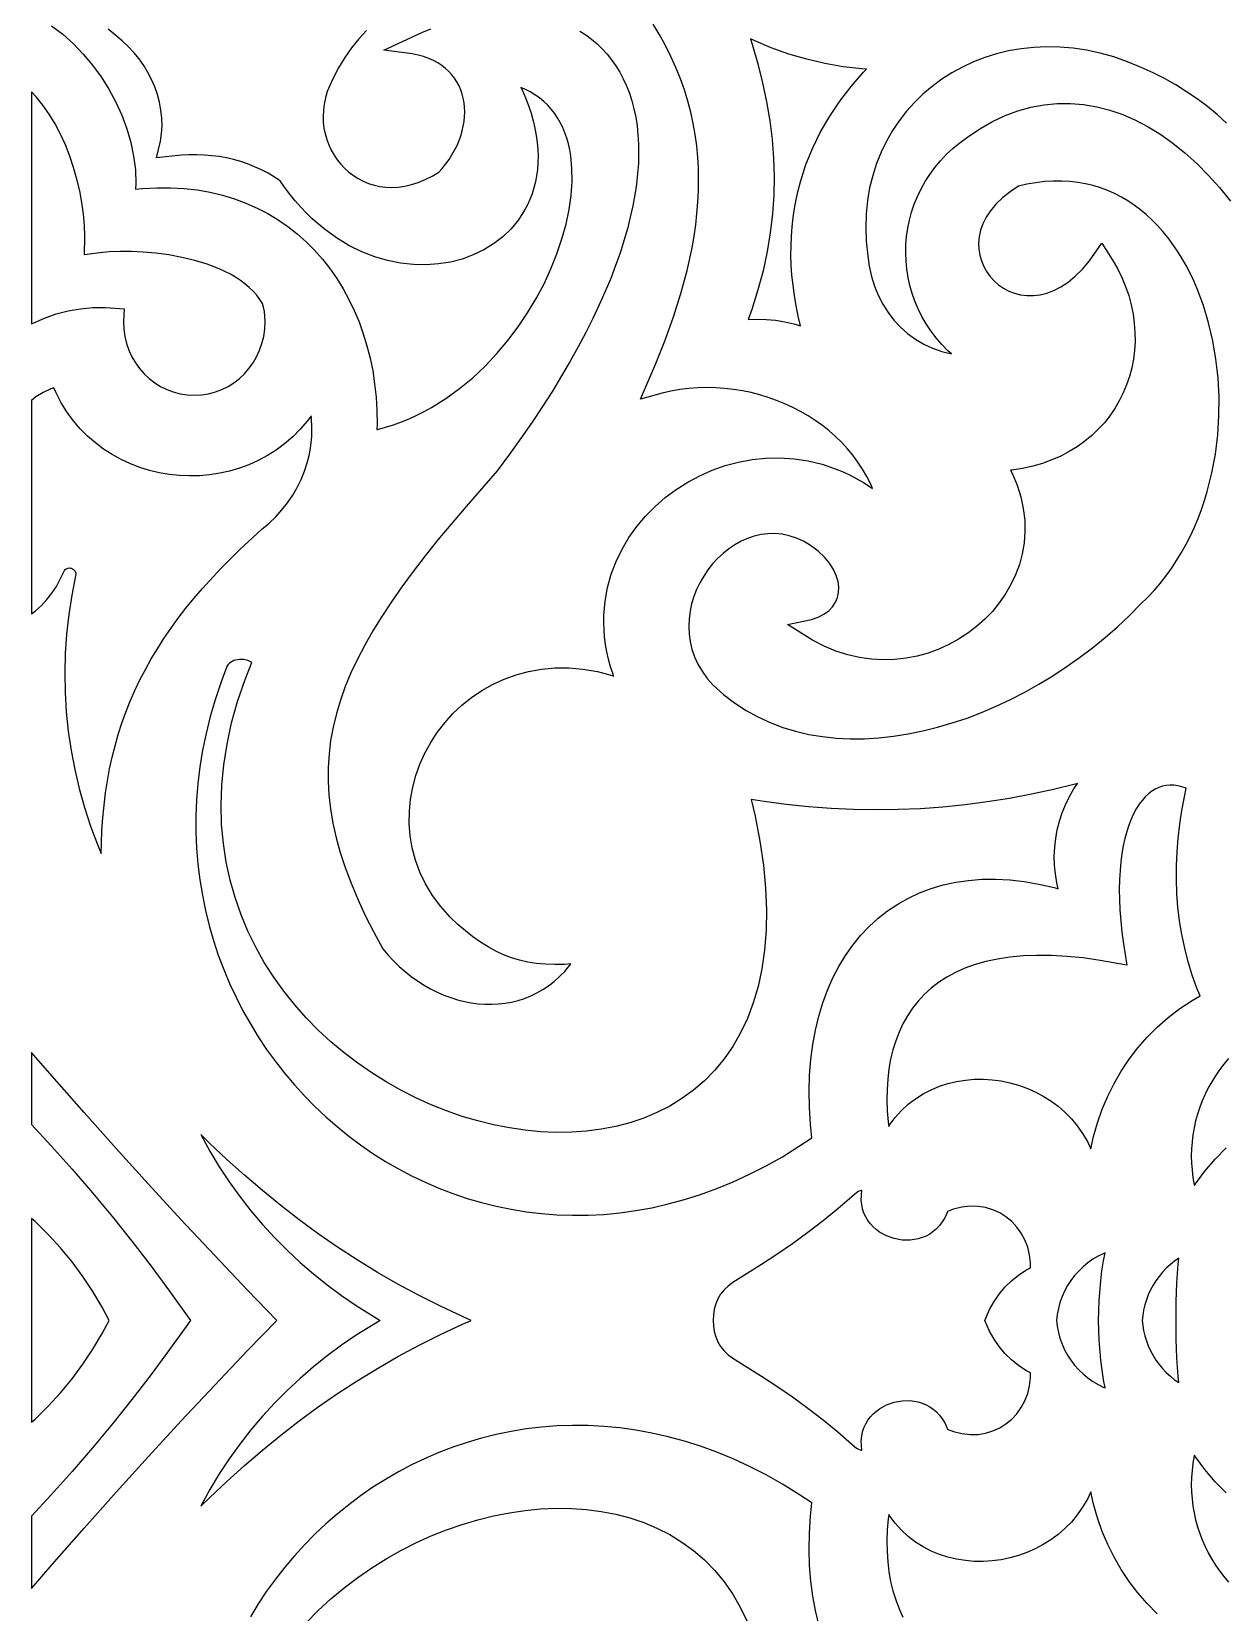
# Model space of a CAD drawing. Extents: x -375 to 375, y -1025 to 1025.
# Drawn here: x -265 to -207.8, y 19.9 to 95.6 of the extents above; entities that cross this region are included whole.
import ezdxf

# ---------------------------------------------------------------- set-up
doc = ezdxf.new("R2010")
doc.units = 0
doc.layers.add('LAYER_10', color=1, linetype='CONTINUOUS')

msp = doc.modelspace()

# ---------------------------------------------------------------- linework, layer by layer
at = {"layer": 'LAYER_10'}
for points in [[(-264.038, 95.895), (-263.505, 95.485), (-262.999, 95.03), (-262.524, 94.534), (-262.08, 94.003), (-261.672, 93.44), (-261.301, 92.85), (-260.971, 92.238), (-260.685, 91.607), (-260.444, 90.963), (-260.253, 90.308), (-260.114, 89.649), (-260.031, 88.988), (-260.007, 88.335), (-260.017, 88.064), (-259.687, 88.1), (-259.006, 88.138), (-258.341, 88.139), (-257.694, 88.103), (-257.064, 88.03), (-256.453, 87.923), (-255.86, 87.782), (-255.287, 87.608), (-254.733, 87.401), (-254.199, 87.164), (-253.686, 86.896), (-253.195, 86.599), (-252.725, 86.274), (-252.278, 85.922), (-251.853, 85.544), (-251.451, 85.141), (-251.073, 84.714), (-250.718, 84.265), (-250.388, 83.793), (-250.083, 83.301), (-249.803, 82.79), (-249.548, 82.26), (-249.319, 81.712), (-249.116, 81.147), (-248.939, 80.568), (-248.79, 79.973), (-248.667, 79.365), (-248.572, 78.745), (-248.505, 78.113), (-248.466, 77.47), (-248.455, 76.818), (-248.463, 76.558), (-248.439, 76.563), (-248.051, 76.667), (-247.669, 76.787), (-247.292, 76.924), (-246.922, 77.075), (-246.557, 77.242), (-246.198, 77.422), (-245.849, 77.615), (-245.162, 78.044), (-244.506, 78.52), (-243.879, 79.04), (-243.284, 79.6), (-242.722, 80.195), (-242.194, 80.821), (-241.702, 81.473), (-241.249, 82.147), (-240.834, 82.839), (-240.461, 83.542), (-240.13, 84.254), (-239.843, 84.969), (-239.602, 85.683), (-239.408, 86.39), (-239.262, 87.087), (-239.165, 87.768), (-239.12, 88.428), (-239.126, 89.062), (-239.185, 89.671), (-239.234, 89.957), (-239.296, 90.237), (-239.372, 90.508), (-239.462, 90.768), (-239.565, 91.018), (-239.682, 91.256), (-239.812, 91.484), (-239.956, 91.699), (-240.115, 91.902), (-240.287, 92.094), (-240.475, 92.272), (-240.677, 92.438), (-240.895, 92.59), (-241.129, 92.729), (-241.379, 92.854), (-241.57, 92.932), (-241.515, 92.82), (-241.351, 92.442), (-241.207, 92.07), (-241.084, 91.704), (-240.98, 91.344), (-240.896, 90.991), (-240.831, 90.644), (-240.784, 90.303), (-240.756, 89.969), (-240.745, 89.643), (-240.752, 89.323), (-240.777, 89.012), (-240.818, 88.708), (-240.875, 88.413), (-240.948, 88.126), (-241.037, 87.848), (-241.14, 87.579), (-241.258, 87.32), (-241.391, 87.066), (-241.691, 86.601), (-242.043, 86.175), (-242.439, 85.792), (-242.875, 85.454), (-243.348, 85.162), (-243.852, 84.919), (-244.384, 84.724), (-244.94, 84.58), (-245.517, 84.486), (-246.11, 84.445), (-246.715, 84.458), (-247.33, 84.526), (-247.95, 84.651), (-248.571, 84.833), (-249.189, 85.074), (-249.802, 85.375), (-250.404, 85.738), (-250.992, 86.163), (-251.56, 86.651), (-251.84, 86.922), (-252.111, 87.207), (-252.376, 87.509), (-252.634, 87.828), (-252.885, 88.164), (-253.091, 88.462), (-253.361, 88.64), (-253.677, 88.826), (-253.998, 88.994), (-254.323, 89.143), (-254.653, 89.274), (-254.986, 89.388), (-255.325, 89.484), (-255.667, 89.563), (-256.014, 89.625), (-256.366, 89.671), (-256.723, 89.701), (-257.084, 89.714), (-257.45, 89.712), (-257.818, 89.694), (-259.01, 89.566), (-258.823, 90.368), (-258.771, 90.736), (-258.751, 91.108), (-258.762, 91.483), (-258.804, 91.857), (-258.874, 92.229), (-258.973, 92.598), (-259.1, 92.96), (-259.252, 93.315), (-259.429, 93.66), (-259.631, 93.993), (-259.855, 94.311), (-260.102, 94.614), (-260.368, 94.899), (-260.654, 95.164), (-260.971, 95.417), (-261.335, 95.728)], [(-248.963, 95.667), (-249.332, 95.262), (-249.678, 94.829), (-250.001, 94.365), (-250.299, 93.873), (-250.573, 93.345), (-250.722, 93.039), (-250.839, 92.74), (-250.929, 92.441), (-250.992, 92.144), (-251.029, 91.849), (-251.042, 91.557), (-251.031, 91.27), (-250.998, 90.988), (-250.942, 90.712), (-250.866, 90.445), (-250.769, 90.186), (-250.652, 89.937), (-250.517, 89.699), (-250.364, 89.474), (-250.194, 89.262), (-250.008, 89.065), (-249.807, 88.885), (-249.592, 88.721), (-249.363, 88.576), (-249.121, 88.45), (-248.868, 88.345), (-248.603, 88.262), (-248.328, 88.201), (-248.043, 88.165), (-247.749, 88.154), (-247.445, 88.169), (-247.134, 88.213), (-246.815, 88.286), (-246.489, 88.39), (-246.156, 88.526), (-245.818, 88.697), (-245.504, 88.886), (-245.341, 89.064), (-245.169, 89.273), (-245.012, 89.489), (-244.87, 89.709), (-244.742, 89.934), (-244.629, 90.161), (-244.532, 90.391), (-244.449, 90.622), (-244.382, 90.853), (-244.329, 91.085), (-244.292, 91.315), (-244.269, 91.543), (-244.262, 91.768), (-244.27, 91.989), (-244.292, 92.206), (-244.33, 92.418), (-244.383, 92.624), (-244.45, 92.823), (-244.533, 93.015), (-244.63, 93.2), (-244.743, 93.376), (-244.87, 93.543), (-245.014, 93.701), (-245.173, 93.849), (-245.349, 93.986), (-245.542, 94.112), (-245.752, 94.226), (-245.98, 94.327), (-246.226, 94.414), (-246.49, 94.486), (-246.773, 94.542), (-248.137, 94.72), (-246.311, 95.57), (-245.877, 95.747)], [(-238.745, 95.638), (-238.459, 95.453), (-238.184, 95.251), (-237.923, 95.03), (-237.676, 94.793), (-237.443, 94.538), (-237.225, 94.266), (-237.023, 93.978), (-236.836, 93.673), (-236.665, 93.352), (-236.511, 93.015), (-236.375, 92.663), (-236.256, 92.295), (-236.155, 91.911), (-236.072, 91.513), (-236.008, 91.099), (-235.963, 90.671), (-235.938, 90.228), (-235.932, 89.77), (-235.946, 89.298), (-235.98, 88.812), (-236.035, 88.311), (-236.112, 87.796), (-236.21, 87.267), (-236.33, 86.724), (-236.472, 86.166), (-236.636, 85.595), (-236.824, 85.01), (-237.036, 84.41), (-237.271, 83.797), (-237.53, 83.171), (-237.815, 82.53), (-238.124, 81.876), (-238.459, 81.208), (-238.82, 80.526), (-239.207, 79.831), (-239.621, 79.123), (-240.063, 78.401), (-240.532, 77.666), (-241.029, 76.918), (-241.554, 76.156), (-242.109, 75.381), (-242.699, 74.586), (-244.198, 72.882), (-245.539, 71.281), (-246.153, 70.513), (-246.73, 69.763), (-247.27, 69.03), (-247.771, 68.312), (-248.235, 67.609), (-248.66, 66.919), (-249.047, 66.239), (-249.395, 65.57), (-249.705, 64.909), (-249.977, 64.255), (-250.21, 63.606), (-250.405, 62.961), (-250.561, 62.317), (-250.679, 61.674), (-250.758, 61.029), (-250.798, 60.38), (-250.8, 59.726), (-250.762, 59.064), (-250.686, 58.394), (-250.569, 57.712), (-250.413, 57.017), (-250.216, 56.309), (-249.979, 55.584), (-249.7, 54.841), (-249.381, 54.08), (-249.019, 53.298), (-248.615, 52.494), (-248.183, 51.692), (-247.942, 51.41), (-247.674, 51.125), (-247.397, 50.858), (-247.111, 50.608), (-246.817, 50.375), (-246.515, 50.161), (-246.208, 49.965), (-245.895, 49.787), (-245.578, 49.628), (-245.256, 49.487), (-244.932, 49.365), (-244.605, 49.263), (-244.278, 49.18), (-243.949, 49.116), (-243.621, 49.072), (-243.294, 49.047), (-242.969, 49.043), (-242.647, 49.059), (-242.328, 49.095), (-242.013, 49.151), (-241.702, 49.228), (-241.398, 49.326), (-241.099, 49.445), (-240.807, 49.585), (-240.523, 49.747), (-240.247, 49.931), (-239.979, 50.137), (-239.721, 50.365), (-239.473, 50.617), (-239.236, 50.892), (-239.174, 50.974), (-239.485, 50.952), (-239.945, 50.942), (-240.389, 50.956), (-240.816, 50.996), (-241.23, 51.062), (-241.631, 51.153), (-242.022, 51.272), (-242.403, 51.418), (-242.776, 51.591), (-243.142, 51.791), (-243.504, 52.018), (-243.864, 52.273), (-244.222, 52.554), (-244.583, 52.863), (-244.954, 53.207), (-245.409, 53.723), (-245.8, 54.257), (-246.13, 54.807), (-246.401, 55.371), (-246.613, 55.945), (-246.769, 56.527), (-246.869, 57.112), (-246.915, 57.698), (-246.91, 58.282), (-246.855, 58.861), (-246.751, 59.431), (-246.601, 59.99), (-246.406, 60.536), (-246.169, 61.064), (-245.89, 61.574), (-245.571, 62.061), (-245.215, 62.523), (-244.823, 62.957), (-244.396, 63.361), (-243.936, 63.731), (-243.444, 64.065), (-242.923, 64.36), (-242.375, 64.614), (-241.8, 64.822), (-241.2, 64.982), (-240.579, 65.092), (-239.937, 65.148), (-239.276, 65.149), (-238.598, 65.09), (-237.906, 64.969), (-237.201, 64.784), (-237.128, 64.759), (-237.159, 64.841), (-237.276, 65.203), (-237.375, 65.562), (-237.455, 65.92), (-237.517, 66.275), (-237.562, 66.628), (-237.59, 66.977), (-237.601, 67.324), (-237.596, 67.667), (-237.574, 68.006), (-237.537, 68.344), (-237.418, 68.996), (-237.24, 69.63), (-237.009, 70.242), (-236.726, 70.828), (-236.395, 71.386), (-236.02, 71.915), (-235.603, 72.412), (-235.148, 72.875), (-234.658, 73.303), (-234.136, 73.693), (-233.584, 74.043), (-233.007, 74.351), (-232.407, 74.616), (-231.786, 74.835), (-231.149, 75.005), (-230.497, 75.125), (-229.835, 75.193), (-229.165, 75.207), (-228.49, 75.163), (-227.813, 75.06), (-227.139, 74.896), (-226.472, 74.67), (-226.137, 74.531), (-225.808, 74.377), (-225.482, 74.205), (-225.159, 74.017), (-224.84, 73.811), (-224.728, 73.732), (-224.819, 73.942), (-225.002, 74.307), (-225.206, 74.659), (-225.43, 74.999), (-225.672, 75.326), (-225.933, 75.639), (-226.21, 75.939), (-226.503, 76.225), (-226.812, 76.496), (-227.136, 76.752), (-227.473, 76.993), (-227.822, 77.218), (-228.184, 77.428), (-228.556, 77.621), (-228.938, 77.797), (-229.329, 77.956), (-229.729, 78.097), (-230.135, 78.22), (-230.548, 78.326), (-230.966, 78.412), (-231.388, 78.48), (-231.813, 78.528), (-232.242, 78.557), (-232.671, 78.566), (-233.102, 78.554), (-233.532, 78.522), (-233.961, 78.469), (-234.387, 78.394), (-234.811, 78.298), (-235.849, 78.007), (-235.11, 79.726), (-234.665, 80.844), (-234.265, 81.957), (-233.914, 83.065), (-233.616, 84.167), (-233.376, 85.267), (-233.28, 85.812), (-233.2, 86.357), (-233.138, 86.902), (-233.093, 87.445), (-233.066, 87.986), (-233.058, 88.527), (-233.069, 89.067), (-233.1, 89.605), (-233.152, 90.143), (-233.226, 90.68), (-233.321, 91.216), (-233.438, 91.751), (-233.579, 92.286), (-233.743, 92.82), (-233.932, 93.354), (-234.146, 93.888), (-234.385, 94.421), (-234.652, 94.954), (-234.945, 95.488), (-235.236, 95.972)], [(-207.777, 91.23), (-208.23, 91.636), (-208.7, 92.022), (-209.187, 92.389), (-209.691, 92.735), (-210.212, 93.059), (-210.748, 93.36), (-211.299, 93.639), (-211.866, 93.895), (-212.528, 94.172), (-213.184, 94.4), (-213.838, 94.583), (-214.488, 94.722), (-215.132, 94.818), (-215.769, 94.872), (-216.397, 94.885), (-217.015, 94.858), (-217.622, 94.792), (-218.216, 94.688), (-218.795, 94.547), (-219.358, 94.371), (-219.904, 94.16), (-220.43, 93.915), (-220.937, 93.638), (-221.421, 93.329), (-221.881, 92.989), (-222.317, 92.62), (-222.726, 92.223), (-223.107, 91.798), (-223.459, 91.346), (-223.78, 90.869), (-224.068, 90.367), (-224.323, 89.841), (-224.542, 89.293), (-224.725, 88.722), (-224.87, 88.131), (-224.974, 87.519), (-225.037, 86.888), (-225.058, 86.239), (-225.033, 85.572), (-224.962, 84.882), (-224.893, 84.376), (-224.786, 83.893), (-224.641, 83.429), (-224.459, 82.986), (-224.242, 82.565), (-223.991, 82.169), (-223.708, 81.801), (-223.395, 81.462), (-223.052, 81.156), (-222.681, 80.883), (-222.283, 80.646), (-221.86, 80.448), (-221.412, 80.29), (-220.951, 80.178), (-221.12, 80.33), (-221.416, 80.633), (-221.689, 80.95), (-221.938, 81.279), (-222.165, 81.621), (-222.367, 81.972), (-222.547, 82.333), (-222.702, 82.701), (-222.835, 83.077), (-222.944, 83.459), (-223.029, 83.845), (-223.091, 84.234), (-223.129, 84.627), (-223.143, 85.02), (-223.134, 85.413), (-223.102, 85.806), (-223.046, 86.197), (-222.966, 86.584), (-222.863, 86.967), (-222.736, 87.344), (-222.585, 87.715), (-222.411, 88.078), (-222.214, 88.432), (-221.992, 88.776), (-221.748, 89.109), (-221.48, 89.43), (-221.188, 89.737), (-220.873, 90.029), (-220.535, 90.306), (-220.179, 90.562), (-219.596, 90.962), (-218.996, 91.308), (-218.387, 91.595), (-217.771, 91.825), (-217.148, 91.997), (-216.521, 92.111), (-215.89, 92.169), (-215.259, 92.171), (-214.628, 92.117), (-213.999, 92.01), (-213.374, 91.848), (-212.754, 91.635), (-212.14, 91.369), (-211.533, 91.053), (-210.935, 90.688), (-210.347, 90.273), (-209.771, 89.811), (-209.206, 89.301), (-208.655, 88.746), (-208.118, 88.144), (-207.596, 87.498)], [(-207.692, 46.443), (-207.913, 46.179), (-208.12, 45.907), (-208.314, 45.625), (-208.493, 45.336), (-208.659, 45.039), (-208.809, 44.735), (-208.945, 44.425), (-209.066, 44.109), (-209.171, 43.788), (-209.261, 43.462), (-209.335, 43.132), (-209.393, 42.798), (-209.435, 42.462), (-209.46, 42.122), (-209.468, 41.78), (-209.46, 41.437), (-209.434, 41.093), (-209.39, 40.748), (-209.329, 40.403), (-209.321, 40.368), (-209.274, 40.44), (-208.817, 41.058), (-208.327, 41.634), (-207.806, 42.17)], [(-227.309, 19.351), (-227.469, 20.018), (-227.596, 20.71), (-227.688, 21.428), (-227.746, 22.17), (-227.769, 22.935), (-227.756, 23.724), (-227.707, 24.534), (-227.64, 25.172), (-228.27, 25.593), (-229.05, 26.073), (-229.833, 26.513), (-230.616, 26.913), (-231.399, 27.273), (-232.181, 27.596), (-232.963, 27.881), (-233.743, 28.128), (-234.52, 28.339), (-235.295, 28.515), (-236.066, 28.655), (-236.833, 28.761), (-237.595, 28.834), (-238.352, 28.873), (-239.103, 28.879), (-239.848, 28.854), (-240.585, 28.798), (-241.315, 28.711), (-242.037, 28.594), (-242.749, 28.448), (-243.452, 28.273), (-244.144, 28.07), (-244.826, 27.84), (-245.496, 27.583), (-246.155, 27.299), (-246.8, 26.99), (-247.432, 26.657), (-248.05, 26.298), (-248.654, 25.917), (-249.242, 25.512), (-249.814, 25.085), (-250.37, 24.636), (-250.909, 24.166), (-251.43, 23.675), (-251.932, 23.165), (-252.415, 22.635), (-252.879, 22.087), (-253.322, 21.521), (-253.744, 20.937), (-254.145, 20.337), (-254.523, 19.721)], [(-207.806, 25.65), (-208.327, 26.186), (-208.817, 26.762), (-209.274, 27.38), (-209.321, 27.452), (-209.329, 27.417), (-209.39, 27.072), (-209.434, 26.727), (-209.46, 26.383), (-209.468, 26.04), (-209.46, 25.698), (-209.435, 25.359), (-209.393, 25.022), (-209.335, 24.688), (-209.261, 24.358), (-209.171, 24.032), (-209.066, 23.711), (-208.945, 23.395), (-208.809, 23.085), (-208.659, 22.781), (-208.493, 22.484), (-208.314, 22.195), (-208.12, 21.914), (-207.913, 21.641), (-207.692, 21.377)], [(-211.099, 19.867), (-211.585, 20.354), (-212.035, 20.869), (-212.45, 21.411), (-212.827, 21.978), (-213.168, 22.567), (-213.471, 23.177), (-213.737, 23.806), (-213.964, 24.452), (-214.153, 25.113), (-214.282, 25.699), (-214.446, 25.35), (-214.672, 24.96), (-214.928, 24.595), (-215.211, 24.256), (-215.518, 23.944), (-215.847, 23.659), (-216.197, 23.402), (-216.563, 23.172), (-216.945, 22.97), (-217.339, 22.797), (-217.745, 22.652), (-218.159, 22.536), (-218.58, 22.45), (-219.005, 22.393), (-219.432, 22.366), (-219.859, 22.37), (-220.285, 22.405), (-220.706, 22.472), (-221.121, 22.57), (-221.528, 22.702), (-221.923, 22.866), (-222.305, 23.065), (-222.672, 23.297), (-223.02, 23.565), (-223.348, 23.867), (-223.652, 24.205), (-223.93, 24.578), (-223.957, 24.621), (-223.982, 24.41), (-224.024, 23.879), (-224.042, 23.359), (-224.035, 22.851), (-224.004, 22.356), (-223.947, 21.874), (-223.865, 21.408), (-223.757, 20.957), (-223.623, 20.522), (-223.463, 20.106), (-223.277, 19.707)], [(-251.85, 19.427), (-251.271, 20.018), (-250.664, 20.577), (-250.034, 21.105), (-249.381, 21.602), (-248.709, 22.066), (-248.019, 22.498), (-247.313, 22.896), (-246.594, 23.26), (-245.864, 23.59), (-245.125, 23.884), (-244.379, 24.143), (-243.629, 24.366), (-242.876, 24.551), (-242.123, 24.699), (-241.372, 24.809), (-240.625, 24.88), (-239.883, 24.911), (-239.151, 24.902), (-238.428, 24.852), (-237.719, 24.761), (-237.024, 24.627), (-236.347, 24.449), (-235.689, 24.228), (-235.053, 23.962), (-234.441, 23.651), (-233.856, 23.294), (-233.3, 22.889), (-232.777, 22.438), (-232.287, 21.938), (-231.835, 21.39), (-231.422, 20.794), (-231.051, 20.149), (-230.724, 19.456)]]:
    msp.add_lwpolyline(points, dxfattribs=at)
for points in [[(-229.63, 85.981), (-229.78, 85.077), (-229.976, 84.165), (-230.219, 83.243), (-230.51, 82.31), (-230.681, 81.829), (-230.272, 81.846), (-229.823, 81.834), (-229.376, 81.792), (-228.932, 81.721), (-228.494, 81.62), (-228.187, 81.528), (-228.292, 81.982), (-228.392, 82.483), (-228.475, 82.978), (-228.54, 83.466), (-228.589, 83.948), (-228.621, 84.424), (-228.637, 84.894), (-228.636, 85.357), (-228.619, 85.814), (-228.586, 86.265), (-228.537, 86.71), (-228.472, 87.148), (-228.392, 87.581), (-228.297, 88.007), (-228.186, 88.426), (-228.061, 88.84), (-227.92, 89.25), (-227.598, 90.042), (-227.218, 90.813), (-226.784, 91.558), (-226.297, 92.279), (-225.76, 92.976), (-225.173, 93.648), (-225.017, 93.808), (-225.241, 93.822), (-226.132, 93.928), (-227.014, 94.084), (-227.884, 94.287), (-228.742, 94.539), (-229.584, 94.837), (-230.408, 95.182), (-230.57, 95.261), (-230.488, 95.005), (-230.223, 94.075), (-229.995, 93.156), (-229.806, 92.247), (-229.656, 91.345), (-229.545, 90.449), (-229.477, 89.556), (-229.45, 88.665), (-229.466, 87.773), (-229.526, 86.879)], [(-255.051, 79.004), (-254.81, 79.232), (-254.591, 79.483), (-254.395, 79.754), (-254.225, 80.045), (-254.082, 80.354), (-253.967, 80.678), (-253.883, 81.016), (-253.832, 81.367), (-253.814, 81.73), (-253.825, 81.972), (-253.854, 82.203), (-253.899, 82.42), (-253.95, 82.591), (-254.068, 82.782), (-254.219, 82.986), (-254.389, 83.179), (-254.576, 83.363), (-254.781, 83.536), (-255.001, 83.699), (-255.235, 83.853), (-255.48, 83.994), (-256.016, 84.254), (-256.586, 84.473), (-257.185, 84.655), (-257.801, 84.802), (-258.425, 84.916), (-259.045, 84.998), (-259.652, 85.052), (-260.234, 85.078), (-260.781, 85.081), (-261.283, 85.061), (-261.728, 85.023), (-262.465, 84.917), (-262.448, 85.8), (-262.467, 86.331), (-262.515, 86.875), (-262.591, 87.429), (-262.695, 87.989), (-262.827, 88.548), (-262.985, 89.103), (-263.169, 89.65), (-263.378, 90.183), (-263.612, 90.699), (-263.87, 91.192), (-264.15, 91.659), (-264.453, 92.094), (-264.777, 92.495), (-264.998, 92.727), (-264.998, 81.622), (-264.926, 81.66), (-264.382, 81.898), (-263.82, 82.092), (-263.243, 82.24), (-262.655, 82.341), (-262.059, 82.395), (-261.458, 82.4), (-260.572, 82.334), (-260.603, 81.728), (-260.586, 81.367), (-260.534, 81.016), (-260.45, 80.678), (-260.336, 80.354), (-260.193, 80.045), (-260.023, 79.754), (-259.827, 79.483), (-259.608, 79.232), (-259.366, 79.004), (-259.105, 78.802), (-258.825, 78.625), (-258.529, 78.477), (-258.217, 78.359), (-257.892, 78.272), (-257.556, 78.218), (-257.209, 78.2), (-256.862, 78.218), (-256.525, 78.272), (-256.2, 78.359), (-255.889, 78.477), (-255.593, 78.625), (-255.313, 78.802)], [(-227.06, 67.717), (-226.831, 67.887), (-226.649, 68.079), (-226.51, 68.29), (-226.415, 68.518), (-226.361, 68.761), (-226.35, 69.019), (-226.385, 69.291), (-226.468, 69.573), (-226.602, 69.864), (-226.79, 70.158), (-227.034, 70.451), (-227.336, 70.74), (-227.695, 71.015), (-228.035, 71.213), (-228.379, 71.366), (-228.722, 71.477), (-229.063, 71.546), (-229.402, 71.577), (-229.738, 71.57), (-230.069, 71.529), (-230.395, 71.454), (-230.714, 71.347), (-231.024, 71.209), (-231.325, 71.043), (-231.613, 70.85), (-231.888, 70.631), (-232.148, 70.389), (-232.391, 70.126), (-232.615, 69.843), (-232.818, 69.543), (-232.999, 69.228), (-233.157, 68.9), (-233.288, 68.561), (-233.393, 68.212), (-233.47, 67.857), (-233.517, 67.497), (-233.532, 67.134), (-233.516, 66.77), (-233.465, 66.406), (-233.379, 66.044), (-233.256, 65.685), (-233.094, 65.332), (-232.891, 64.984), (-232.646, 64.644), (-232.359, 64.317), (-231.862, 63.873), (-231.337, 63.471), (-230.79, 63.113), (-230.223, 62.799), (-229.638, 62.529), (-229.034, 62.3), (-228.414, 62.112), (-227.778, 61.964), (-227.129, 61.856), (-226.468, 61.786), (-225.796, 61.754), (-225.114, 61.758), (-224.424, 61.799), (-223.728, 61.874), (-223.028, 61.984), (-222.324, 62.128), (-221.618, 62.303), (-220.913, 62.511), (-220.208, 62.748), (-219.507, 63.016), (-218.811, 63.312), (-218.121, 63.636), (-217.438, 63.987), (-216.765, 64.364), (-216.103, 64.765), (-215.453, 65.191), (-214.817, 65.639), (-214.197, 66.109), (-213.593, 66.601), (-213.009, 67.112), (-212.444, 67.642), (-211.896, 68.195), (-211.564, 68.519), (-211.255, 68.849), (-210.961, 69.191), (-210.683, 69.545), (-210.419, 69.91), (-210.17, 70.286), (-209.936, 70.671), (-209.717, 71.066), (-209.512, 71.47), (-209.322, 71.881), (-209.146, 72.3), (-208.985, 72.726), (-208.838, 73.158), (-208.706, 73.593), (-208.482, 74.484), (-208.315, 75.387), (-208.202, 76.299), (-208.144, 77.215), (-208.139, 78.129), (-208.187, 79.037), (-208.287, 79.933), (-208.438, 80.811), (-208.638, 81.667), (-208.887, 82.495), (-209.185, 83.293), (-209.35, 83.674), (-209.527, 84.047), (-209.716, 84.409), (-209.916, 84.76), (-210.128, 85.099), (-210.35, 85.425), (-210.582, 85.738), (-210.826, 86.036), (-211.08, 86.321), (-211.344, 86.59), (-211.618, 86.843), (-211.903, 87.08), (-212.197, 87.3), (-212.501, 87.503), (-212.815, 87.688), (-213.139, 87.854), (-213.472, 88.002), (-213.815, 88.13), (-214.168, 88.237), (-214.53, 88.325), (-214.902, 88.391), (-215.284, 88.435), (-215.676, 88.456), (-216.078, 88.454), (-216.489, 88.428), (-216.911, 88.378), (-217.342, 88.302), (-217.739, 88.21), (-218.141, 87.946), (-218.514, 87.648), (-218.829, 87.343), (-219.087, 87.032), (-219.293, 86.72), (-219.45, 86.407), (-219.56, 86.097), (-219.628, 85.79), (-219.655, 85.488), (-219.645, 85.194), (-219.6, 84.907), (-219.521, 84.631), (-219.41, 84.368), (-219.27, 84.12), (-219.103, 83.889), (-218.909, 83.678), (-218.693, 83.489), (-218.456, 83.326), (-218.2, 83.19), (-217.927, 83.084), (-217.64, 83.011), (-217.34, 82.971), (-217.03, 82.969), (-216.71, 83.007), (-216.382, 83.087), (-216.048, 83.212), (-215.709, 83.387), (-215.367, 83.613), (-215.025, 83.896), (-214.685, 84.237), (-214.349, 84.641), (-213.76, 85.483), (-213.251, 84.7), (-213.009, 84.275), (-212.799, 83.844), (-212.618, 83.409), (-212.468, 82.971), (-212.348, 82.531), (-212.258, 82.09), (-212.197, 81.651), (-212.165, 81.213), (-212.162, 80.779), (-212.187, 80.349), (-212.24, 79.924), (-212.321, 79.507), (-212.429, 79.098), (-212.565, 78.699), (-212.727, 78.31), (-212.915, 77.933), (-213.129, 77.57), (-213.368, 77.221), (-213.633, 76.888), (-213.922, 76.572), (-214.235, 76.274), (-214.572, 75.996), (-214.932, 75.738), (-215.314, 75.503), (-215.719, 75.29), (-216.145, 75.102), (-216.593, 74.94), (-217.061, 74.804), (-217.549, 74.695), (-218.057, 74.615), (-218.121, 74.609), (-218.046, 74.466), (-217.809, 73.9), (-217.631, 73.336), (-217.512, 72.774), (-217.447, 72.219), (-217.437, 71.672), (-217.478, 71.135), (-217.567, 70.611), (-217.703, 70.102), (-217.883, 69.611), (-218.105, 69.138), (-218.365, 68.687), (-218.662, 68.258), (-218.993, 67.854), (-219.356, 67.476), (-219.748, 67.127), (-220.167, 66.807), (-220.611, 66.518), (-221.078, 66.263), (-221.565, 66.043), (-222.07, 65.86), (-222.591, 65.716), (-223.126, 65.612), (-223.672, 65.551), (-224.228, 65.535), (-224.789, 65.565), (-225.355, 65.643), (-225.923, 65.772), (-226.49, 65.952), (-227.053, 66.186), (-227.611, 66.475), (-228.803, 67.226), (-227.66, 67.459), (-227.336, 67.572)], [(-263.077, 68.628), (-263.221, 67.7), (-263.326, 66.768), (-263.39, 65.836), (-263.414, 64.903), (-263.397, 63.971), (-263.341, 63.042), (-263.246, 62.115), (-263.111, 61.194), (-262.936, 60.278), (-262.722, 59.369), (-262.469, 58.468), (-262.177, 57.577), (-261.847, 56.696), (-261.662, 56.262), (-261.654, 56.746), (-261.629, 57.366), (-261.588, 57.974), (-261.531, 58.572), (-261.458, 59.16), (-261.369, 59.739), (-261.263, 60.308), (-261.141, 60.868), (-261.002, 61.419), (-260.846, 61.963), (-260.673, 62.498), (-260.483, 63.027), (-260.276, 63.548), (-260.051, 64.064), (-259.809, 64.573), (-259.549, 65.076), (-259.272, 65.574), (-258.976, 66.067), (-258.662, 66.556), (-258.331, 67.041), (-257.981, 67.523), (-257.613, 68.001), (-257.226, 68.477), (-256.82, 68.952), (-255.955, 69.894), (-255.013, 70.834), (-253.991, 71.778), (-253.628, 72.077), (-253.306, 72.384), (-253.009, 72.709), (-252.739, 73.052), (-252.496, 73.41), (-252.28, 73.782), (-252.092, 74.167), (-251.932, 74.563), (-251.801, 74.968), (-251.699, 75.382), (-251.627, 75.802), (-251.586, 76.227), (-251.576, 76.656), (-251.597, 77.087), (-251.613, 77.214), (-251.79, 76.973), (-252.132, 76.575), (-252.496, 76.209), (-252.882, 75.877), (-253.286, 75.578), (-253.707, 75.311), (-254.142, 75.077), (-254.591, 74.876), (-255.05, 74.706), (-255.518, 74.569), (-255.993, 74.463), (-256.473, 74.39), (-256.956, 74.347), (-257.441, 74.336), (-257.924, 74.356), (-258.406, 74.407), (-258.883, 74.489), (-259.354, 74.602), (-259.817, 74.746), (-260.27, 74.92), (-260.712, 75.124), (-261.139, 75.359), (-261.551, 75.624), (-261.945, 75.92), (-262.32, 76.245), (-262.673, 76.601), (-263.002, 76.986), (-263.305, 77.401), (-263.58, 77.845), (-263.826, 78.318), (-263.927, 78.556), (-264.082, 78.507), (-264.45, 78.336), (-264.788, 78.122), (-264.998, 77.947), (-264.998, 67.736), (-264.817, 67.878), (-264.531, 68.142), (-264.267, 68.427), (-264.027, 68.73), (-263.813, 69.052), (-263.624, 69.389), (-263.458, 69.752), (-263.426, 69.809), (-263.388, 69.854), (-263.344, 69.888), (-263.296, 69.912), (-263.245, 69.927), (-263.193, 69.931), (-263.141, 69.927), (-263.091, 69.915), (-263.043, 69.894), (-262.999, 69.865), (-262.96, 69.83), (-262.927, 69.788), (-262.903, 69.739), (-262.888, 69.685), (-262.883, 69.625), (-262.89, 69.56)], [(-243.629, 43.455), (-244.379, 43.677), (-245.125, 43.936), (-245.864, 44.23), (-246.594, 44.56), (-247.313, 44.924), (-248.019, 45.322), (-248.709, 45.754), (-249.381, 46.218), (-250.034, 46.715), (-250.664, 47.243), (-251.271, 47.803), (-251.85, 48.393), (-252.401, 49.013), (-252.92, 49.663), (-253.406, 50.341), (-253.857, 51.048), (-254.269, 51.783), (-254.642, 52.545), (-254.971, 53.333), (-255.256, 54.148), (-255.493, 54.987), (-255.681, 55.851), (-255.817, 56.738), (-255.899, 57.648), (-255.925, 58.58), (-255.892, 59.534), (-255.798, 60.508), (-255.642, 61.502), (-255.421, 62.515), (-255.132, 63.546), (-254.775, 64.595), (-254.446, 65.412), (-254.64, 65.495), (-254.847, 65.544), (-255.047, 65.554), (-255.241, 65.524), (-255.319, 65.498), (-255.397, 65.46), (-255.47, 65.413), (-255.537, 65.356), (-255.599, 65.287), (-255.645, 65.22), (-255.942, 64.436), (-256.213, 63.626), (-256.447, 62.817), (-256.647, 62.012), (-256.811, 61.211), (-256.941, 60.413), (-257.037, 59.621), (-257.1, 58.834), (-257.131, 58.053), (-257.13, 57.279), (-257.098, 56.512), (-257.036, 55.753), (-256.944, 55.002), (-256.823, 54.261), (-256.673, 53.529), (-256.496, 52.807), (-256.291, 52.097), (-256.059, 51.398), (-255.801, 50.711), (-255.518, 50.037), (-255.211, 49.377), (-254.879, 48.731), (-254.523, 48.099), (-254.145, 47.483), (-253.744, 46.883), (-253.322, 46.299), (-252.879, 45.733), (-252.415, 45.185), (-251.932, 44.655), (-251.43, 44.145), (-250.909, 43.654), (-250.37, 43.184), (-249.814, 42.735), (-249.242, 42.308), (-248.654, 41.903), (-248.05, 41.522), (-247.432, 41.164), (-246.8, 40.83), (-246.155, 40.521), (-245.496, 40.237), (-244.826, 39.98), (-244.144, 39.75), (-243.452, 39.547), (-242.749, 39.372), (-242.037, 39.226), (-241.315, 39.109), (-240.585, 39.022), (-239.848, 38.966), (-239.103, 38.941), (-238.352, 38.947), (-237.595, 38.986), (-236.833, 39.059), (-236.066, 39.165), (-235.295, 39.305), (-234.52, 39.481), (-233.743, 39.692), (-232.963, 39.94), (-232.181, 40.224), (-231.399, 40.547), (-230.616, 40.907), (-229.833, 41.307), (-229.05, 41.747), (-228.27, 42.227), (-227.64, 42.648), (-227.707, 43.286), (-227.756, 44.096), (-227.769, 44.885), (-227.746, 45.65), (-227.688, 46.392), (-227.596, 47.11), (-227.469, 47.802), (-227.309, 48.469), (-227.116, 49.109), (-226.891, 49.721), (-226.634, 50.305), (-226.347, 50.859), (-226.029, 51.384), (-225.681, 51.877), (-225.304, 52.338), (-224.9, 52.766), (-224.467, 53.159), (-224.009, 53.518), (-223.524, 53.841), (-223.015, 54.127), (-222.482, 54.375), (-221.926, 54.585), (-221.348, 54.756), (-220.75, 54.887), (-220.131, 54.977), (-219.493, 55.026), (-218.837, 55.034), (-218.163, 54.999), (-217.472, 54.921), (-216.765, 54.799), (-216.043, 54.634), (-215.84, 54.576), (-215.908, 54.861), (-215.978, 55.284), (-216.018, 55.709), (-216.028, 56.134), (-216.01, 56.557), (-215.963, 56.977), (-215.887, 57.393), (-215.783, 57.802), (-215.652, 58.205), (-215.493, 58.599), (-215.307, 58.983), (-215.094, 59.356), (-214.918, 59.621), (-215.032, 59.589), (-216.074, 59.327), (-217.123, 59.097), (-218.177, 58.897), (-219.236, 58.728), (-220.299, 58.59), (-221.365, 58.483), (-222.434, 58.407), (-223.505, 58.362), (-224.577, 58.349), (-225.649, 58.366), (-226.721, 58.415), (-227.792, 58.495), (-228.861, 58.606), (-229.928, 58.749), (-230.54, 58.849), (-230.351, 58.051), (-230.122, 56.85), (-229.957, 55.702), (-229.854, 54.607), (-229.812, 53.564), (-229.829, 52.572), (-229.903, 51.631), (-230.031, 50.74), (-230.212, 49.899), (-230.444, 49.107), (-230.724, 48.364), (-231.051, 47.671), (-231.422, 47.026), (-231.835, 46.43), (-232.287, 45.882), (-232.777, 45.382), (-233.3, 44.931), (-233.856, 44.526), (-234.441, 44.169), (-235.053, 43.858), (-235.689, 43.592), (-236.347, 43.371), (-237.024, 43.193), (-237.719, 43.059), (-238.428, 42.968), (-239.151, 42.918), (-239.883, 42.909), (-240.625, 42.941), (-241.372, 43.011), (-242.123, 43.121), (-242.876, 43.269)], [(-219.301, 51.089), (-219.822, 50.94), (-220.309, 50.764), (-220.762, 50.561), (-221.182, 50.334), (-221.571, 50.082), (-221.928, 49.807), (-222.255, 49.51), (-222.553, 49.192), (-222.822, 48.852), (-223.063, 48.492), (-223.277, 48.113), (-223.463, 47.714), (-223.623, 47.298), (-223.757, 46.863), (-223.865, 46.412), (-223.947, 45.946), (-224.004, 45.464), (-224.035, 44.969), (-224.042, 44.461), (-224.024, 43.941), (-223.982, 43.41), (-223.957, 43.199), (-223.93, 43.242), (-223.652, 43.615), (-223.348, 43.953), (-223.02, 44.255), (-222.672, 44.523), (-222.305, 44.755), (-221.923, 44.954), (-221.528, 45.118), (-221.121, 45.25), (-220.706, 45.349), (-220.285, 45.415), (-219.859, 45.45), (-219.432, 45.454), (-219.005, 45.427), (-218.58, 45.37), (-218.159, 45.284), (-217.745, 45.168), (-217.339, 45.023), (-216.945, 44.85), (-216.563, 44.648), (-216.197, 44.418), (-215.847, 44.161), (-215.518, 43.876), (-215.211, 43.564), (-214.928, 43.225), (-214.672, 42.86), (-214.446, 42.47), (-214.282, 42.121), (-214.153, 42.707), (-213.964, 43.368), (-213.737, 44.015), (-213.471, 44.643), (-213.168, 45.253), (-212.827, 45.842), (-212.45, 46.409), (-212.035, 46.951), (-211.585, 47.466), (-211.099, 47.953), (-210.577, 48.411), (-210.021, 48.836), (-209.431, 49.228), (-209.051, 49.445), (-209.201, 49.81), (-209.426, 50.443), (-209.621, 51.083), (-209.785, 51.728), (-209.921, 52.378), (-210.027, 53.032), (-210.106, 53.689), (-210.157, 54.349), (-210.181, 55.011), (-210.179, 55.674), (-210.152, 56.337), (-210.1, 57.001), (-210.024, 57.663), (-209.925, 58.324), (-209.802, 58.982), (-209.713, 59.385), (-209.915, 59.455), (-210.115, 59.503), (-210.308, 59.529), (-210.496, 59.533), (-210.678, 59.516), (-210.855, 59.479), (-211.027, 59.421), (-211.195, 59.342), (-211.358, 59.242), (-211.518, 59.12), (-211.673, 58.975), (-211.822, 58.807), (-211.965, 58.617), (-212.102, 58.402), (-212.23, 58.165), (-212.35, 57.904), (-212.46, 57.619), (-212.561, 57.312), (-212.65, 56.983), (-212.727, 56.63), (-212.792, 56.256), (-212.844, 55.859), (-212.882, 55.441), (-212.906, 55.002), (-212.915, 54.542), (-212.909, 54.06), (-212.886, 53.558), (-212.848, 53.036), (-212.791, 52.494), (-212.718, 51.932), (-212.557, 50.919), (-213.832, 51.146), (-214.647, 51.26), (-215.423, 51.337), (-216.161, 51.378), (-216.862, 51.385), (-217.526, 51.358), (-218.154, 51.299), (-218.745, 51.209)], [(-259.279, 31.311), (-260.192, 30.126), (-261.128, 28.957), (-262.084, 27.804), (-263.063, 26.668), (-264.062, 25.549), (-264.998, 24.539), (-264.998, 21.08), (-264.014, 22.218), (-262.489, 23.954), (-260.949, 25.679), (-259.396, 27.392), (-257.829, 29.094), (-256.248, 30.784), (-254.654, 32.462), (-253.255, 33.91), (-254.654, 35.358), (-256.248, 37.036), (-257.829, 38.726), (-259.396, 40.428), (-260.949, 42.141), (-262.489, 43.866), (-264.014, 45.602), (-264.998, 46.74), (-264.998, 43.281), (-264.062, 42.271), (-263.063, 41.152), (-262.084, 40.016), (-261.128, 38.863), (-260.192, 37.694), (-259.279, 36.509), (-258.388, 35.307), (-257.391, 33.91), (-258.388, 32.513)], [(-253.07, 39.411), (-253.944, 40.124), (-254.805, 40.86), (-255.652, 41.619), (-256.488, 42.401), (-256.9, 42.804), (-256.885, 42.774), (-256.465, 42.007), (-256.015, 41.261), (-255.538, 40.537), (-255.034, 39.836), (-254.504, 39.158), (-253.949, 38.504), (-253.37, 37.874), (-252.769, 37.268), (-252.146, 36.687), (-251.502, 36.132), (-250.839, 35.603), (-250.156, 35.1), (-249.457, 34.624), (-248.315, 33.91), (-249.457, 33.196), (-250.156, 32.72), (-250.839, 32.217), (-251.502, 31.688), (-252.146, 31.133), (-252.769, 30.552), (-253.37, 29.946), (-253.949, 29.316), (-254.504, 28.662), (-255.034, 27.984), (-255.538, 27.283), (-256.015, 26.559), (-256.465, 25.814), (-256.885, 25.046), (-256.9, 25.016), (-256.488, 25.419), (-255.652, 26.201), (-254.805, 26.96), (-253.944, 27.696), (-253.07, 28.409), (-252.179, 29.097), (-251.272, 29.762), (-250.348, 30.403), (-249.404, 31.019), (-248.44, 31.611), (-247.455, 32.178), (-246.448, 32.721), (-245.417, 33.238), (-244.362, 33.73), (-243.944, 33.91), (-244.362, 34.09), (-245.417, 34.582), (-246.448, 35.099), (-247.455, 35.642), (-248.44, 36.209), (-249.404, 36.801), (-250.348, 37.417), (-251.272, 38.058), (-252.179, 38.723)], [(-224.558, 38.259), (-224.704, 38.389), (-224.837, 38.534), (-224.955, 38.692), (-225.058, 38.864), (-225.143, 39.049), (-225.208, 39.246), (-225.251, 39.454), (-225.272, 39.671), (-225.267, 39.897), (-225.239, 40.123), (-225.269, 40.125), (-225.33, 40.115), (-225.407, 40.083), (-225.492, 40.031), (-225.721, 39.831), (-226.39, 39.248), (-227.097, 38.674), (-227.827, 38.115), (-228.569, 37.577), (-229.311, 37.063), (-230.044, 36.577), (-231.419, 35.719), (-231.652, 35.554), (-231.844, 35.37), (-232.005, 35.163), (-232.137, 34.936), (-232.24, 34.694), (-232.312, 34.439), (-232.354, 34.178), (-232.365, 33.91), (-232.354, 33.642), (-232.312, 33.381), (-232.24, 33.126), (-232.137, 32.884), (-232.005, 32.657), (-231.844, 32.45), (-231.652, 32.266), (-231.419, 32.101), (-230.044, 31.243), (-229.311, 30.757), (-228.569, 30.243), (-227.827, 29.705), (-227.097, 29.146), (-226.39, 28.572), (-225.716, 27.985), (-225.598, 27.873), (-225.498, 27.793), (-225.407, 27.737), (-225.33, 27.705), (-225.269, 27.695), (-225.239, 27.697), (-225.267, 27.924), (-225.272, 28.149), (-225.251, 28.366), (-225.208, 28.574), (-225.143, 28.771), (-225.058, 28.956), (-224.955, 29.128), (-224.837, 29.286), (-224.699, 29.436), (-224.403, 29.677), (-224.064, 29.865), (-223.699, 29.995), (-223.317, 30.064), (-222.928, 30.069), (-222.549, 30.008), (-222.354, 29.949), (-222.171, 29.872), (-221.994, 29.776), (-221.826, 29.661), (-221.668, 29.526), (-221.522, 29.37), (-221.391, 29.195), (-221.276, 29.001), (-221.178, 28.788), (-221.151, 28.706), (-220.855, 28.589), (-220.453, 28.488), (-220.061, 28.444), (-219.681, 28.453), (-219.316, 28.511), (-218.97, 28.616), (-218.644, 28.765), (-218.342, 28.954), (-218.066, 29.181), (-217.822, 29.442), (-217.611, 29.734), (-217.436, 30.055), (-217.302, 30.401), (-217.212, 30.771), (-217.168, 31.16), (-217.172, 31.402), (-217.385, 31.512), (-217.749, 31.751), (-218.086, 32.023), (-218.393, 32.326), (-218.67, 32.658), (-218.915, 33.015), (-219.125, 33.397), (-219.348, 33.91), (-219.125, 34.423), (-218.915, 34.805), (-218.67, 35.162), (-218.393, 35.494), (-218.086, 35.797), (-217.749, 36.069), (-217.385, 36.308), (-217.172, 36.418), (-217.168, 36.66), (-217.212, 37.049), (-217.302, 37.419), (-217.436, 37.765), (-217.611, 38.086), (-217.822, 38.379), (-218.066, 38.64), (-218.342, 38.866), (-218.644, 39.055), (-218.97, 39.204), (-219.316, 39.309), (-219.681, 39.367), (-220.061, 39.376), (-220.453, 39.332), (-220.859, 39.23), (-221.059, 39.159), (-221.149, 39.12), (-221.178, 39.032), (-221.276, 38.819), (-221.391, 38.625), (-221.522, 38.45), (-221.668, 38.294), (-221.826, 38.159), (-221.994, 38.044), (-222.171, 37.948), (-222.354, 37.872), (-222.549, 37.812), (-222.928, 37.751), (-223.317, 37.756), (-223.699, 37.825), (-224.064, 37.955), (-224.397, 38.14)], [(-262.059, 35.287), (-262.541, 36.01), (-263.061, 36.708), (-263.617, 37.379), (-264.208, 38.023), (-264.833, 38.639), (-264.998, 38.785), (-264.998, 33.91), (-264.998, 29.035), (-264.833, 29.181), (-264.208, 29.797), (-263.617, 30.441), (-263.061, 31.112), (-262.541, 31.81), (-262.059, 32.533), (-261.615, 33.28), (-261.283, 33.91), (-261.615, 34.54)], [(-213.806, 35.806), (-213.746, 36.281), (-213.67, 36.754), (-213.593, 37.145), (-213.661, 37.118), (-213.926, 36.986), (-214.18, 36.835), (-214.421, 36.664), (-214.648, 36.476), (-214.86, 36.272), (-215.056, 36.053), (-215.234, 35.819), (-215.395, 35.573), (-215.536, 35.315), (-215.657, 35.047), (-215.756, 34.769), (-215.834, 34.484), (-215.888, 34.191), (-215.916, 33.91), (-215.888, 33.629), (-215.834, 33.336), (-215.756, 33.051), (-215.657, 32.773), (-215.536, 32.505), (-215.395, 32.247), (-215.234, 32.001), (-215.056, 31.767), (-214.86, 31.548), (-214.648, 31.344), (-214.421, 31.156), (-214.18, 30.986), (-213.926, 30.834), (-213.661, 30.702), (-213.593, 30.675), (-213.67, 31.069), (-213.806, 32.012), (-213.885, 32.958), (-213.919, 33.91), (-213.885, 34.862)], [(-210.065, 30.928), (-210.098, 31.221), (-210.165, 32.118), (-210.199, 33.016), (-210.2, 33.91), (-210.199, 34.804), (-210.165, 35.702), (-210.098, 36.599), (-210.065, 36.892), (-210.266, 36.751), (-210.472, 36.584), (-210.666, 36.406), (-210.845, 36.217), (-211.011, 36.017), (-211.163, 35.809), (-211.3, 35.591), (-211.422, 35.366), (-211.528, 35.134), (-211.619, 34.895), (-211.693, 34.651), (-211.751, 34.402), (-211.792, 34.149), (-211.814, 33.91), (-211.792, 33.671), (-211.751, 33.418), (-211.693, 33.169), (-211.619, 32.925), (-211.528, 32.686), (-211.422, 32.454), (-211.3, 32.229), (-211.163, 32.011), (-211.011, 31.803), (-210.845, 31.603), (-210.666, 31.414), (-210.472, 31.236), (-210.266, 31.069)]]:
    msp.add_lwpolyline(points, close=True, dxfattribs=at)

doc.saveas('drawing.dxf')
